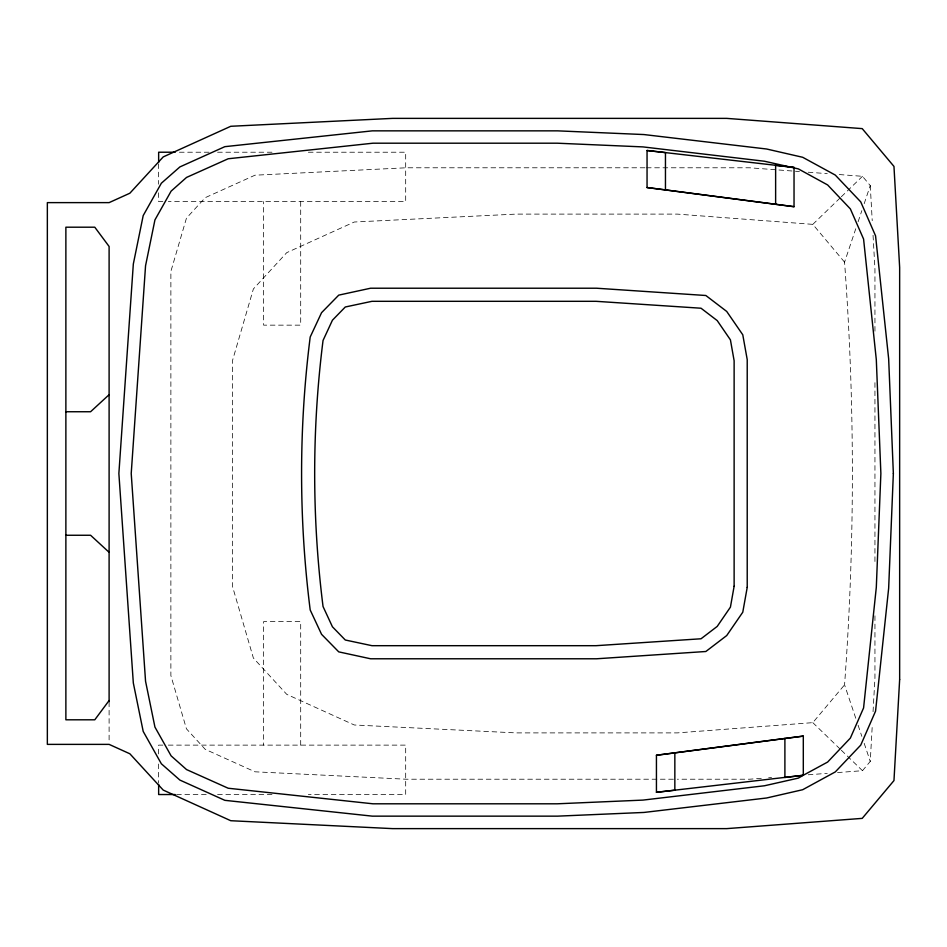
<?xml version="1.0" encoding="UTF-8"?>
<svg xmlns="http://www.w3.org/2000/svg" width="947" height="947" viewBox="0 0 947 947"><rect width="100%" height="100%" fill="white"/><g stroke="black" fill="none" stroke-linecap="round" stroke-linejoin="round"><path stroke-width="0.71" stroke-dasharray="4.74 3.55" d="M837.539 772.574L862.468 770.692L870.257 761.424L872.223 726.325M873.051 711.694L874.945 678.052L874.945 613.064M855.768 718.264L844.558 684.847A2864.864 2864.864 0 0 0 844.558 262.153L855.768 228.736M858.1 221.776L861.841 210.636M864.185 203.676L870.257 185.576L862.468 176.308L837.539 174.426M844.558 262.153L812.81 224.356L677.306 214.105L516.115 214.105L354.296 222.012L286.74 252.648L253.382 288.953L232.631 360.109L232.631 586.891L253.382 658.047L286.74 694.352L354.296 724.988L516.115 732.895L677.306 732.895L812.81 722.644L844.558 684.847M812.81 224.356L840.285 197.781M841.338 196.751L862.468 176.308M761.305 778.327L749.574 779.215L677.354 779.215M768.633 777.783L771.568 777.558M808.217 774.788L827.276 773.356M179.409 152.218L209.038 152.218M217.561 152.218L271.99 152.218M308.343 152.218L405.683 152.218L405.683 201.628L168.329 201.628M644.931 167.785L406.18 167.785L254.992 175.195L205.215 197.674L186.441 218.177L170.874 271.422L170.874 675.578L186.441 728.823L205.215 749.326L254.992 771.805L406.18 779.215L675.886 779.215M646.41 167.785L749.574 167.785L799.422 171.549M162.848 201.628L158.646 201.628L158.646 191.46M162.848 745.123L158.646 745.123L158.646 755.292M168.329 745.123L405.683 745.123L405.683 794.533L308.343 794.533M176.604 794.533L209.038 794.533M217.561 794.533L271.99 794.533M808.217 172.212L827.276 173.644M812.81 722.644L840.285 749.219M841.338 750.249L862.468 770.692M858.1 725.224L861.841 736.364M864.185 743.324L870.257 761.424M870.257 185.576L872.223 220.675M873.051 235.306L874.945 268.948L874.945 333.936M874.945 382.671L874.945 564.329M300.696 201.628L300.696 325.152L263.633 325.152L263.633 201.628M300.696 745.123L300.696 621.599L263.633 621.599L263.633 745.123M158.646 163.843L158.646 184.192M158.646 764.016L158.646 782.909M109.106 701.999L109.106 742.922"/><path stroke-width="1.42" d="M109.106 700.531L94.783 719.803L65.876 719.803L65.876 227.197L94.783 227.197L109.106 246.469L109.106 701.597M109.106 394.698L90.581 411.744L65.876 411.744M803.305 775.262L798.357 778.103L764.513 785.761L642.977 800.097L557.25 803.802L372.952 803.802L228.191 788.235L186.559 769.58L171.123 755.872L154.941 727.095L145.554 681.26L131.219 473.5L145.554 265.74L154.941 219.905L171.123 191.128L186.559 177.42L228.191 158.765L372.952 143.198L557.25 143.198L642.977 146.903L764.513 161.239L798.357 168.897L827.642 184.949L850.37 208.92L863.581 239.058L876.306 359.611L880.876 473.5L876.306 587.389L863.581 707.942L850.37 738.08L827.642 762.051L803.305 775.262L784.897 777.487L784.897 738.459L803.305 736.103L803.305 775.262L656.437 792.308L656.437 755.256L803.305 736.103M656.437 755.256L784.897 738.459M656.437 792.308L674.844 790.212L674.844 752.901M175.195 152.218L158.646 152.218L158.646 162.387M65.876 535.256L90.581 535.256L109.106 552.302M175.195 794.533L158.646 794.533L158.646 784.365M647.05 150.49L665.457 152.585L665.457 189.897L794.036 206.695L794.036 167.418L647.05 150.49L647.05 187.542L794.036 206.695M794.036 167.418L775.629 165.311L775.629 204.351M647.05 187.542L665.457 189.897M893.352 473.5L888.653 588.253L875.561 711.161L860.74 745.123L835.29 771.923L802.689 789.715L766.62 797.99L643.96 812.443L557.617 816.148L372.337 816.148L224.853 800.333L179.894 780.079L161.357 763.779L143.198 731.415L133.326 682.988L118.872 473.5L133.326 264.012L143.198 215.585L161.357 183.221L179.894 166.921L224.853 146.667L372.337 130.852L557.617 130.852L643.96 134.557L766.62 149.01L802.689 157.285L835.29 175.077L860.74 201.877L875.561 235.839L888.653 358.747L893.352 473.5M899.65 679.532L893.968 780.577L862.22 818.374L726.716 828.625L392.591 828.625L230.784 820.718L163.215 790.082L129.857 753.776L109.106 744.378L47.35 744.378L47.35 202.622L109.106 202.622L129.857 193.224L163.215 156.918L230.784 126.282L392.591 118.375L726.716 118.375L862.22 128.626L893.968 166.423L899.65 267.468L899.65 679.532M734.126 586.276L730.421 607.145L717.21 626.417L701.029 638.775L596.03 645.688L371.97 645.688L345.288 640.006L332.433 626.796L323.045 606.53A1061.504 1061.504 0 0 1 323.045 340.47L332.433 320.204L345.288 306.994L371.97 301.312L596.03 301.312L701.029 308.225L717.21 320.583L730.421 339.855L734.126 360.724L734.126 586.276M747.219 587.389L742.779 612.212L726.716 635.555L705.846 651.5L596.527 658.781L370.608 658.781L338.742 651.867L321.566 634.324L310.202 609.986A1085.463 1085.463 0 0 1 310.202 337.014L321.566 312.676L338.742 295.133L370.608 288.219L596.527 288.219L705.846 295.5L726.716 311.445L742.779 334.788L747.219 359.611L747.219 587.389"/></g></svg>
